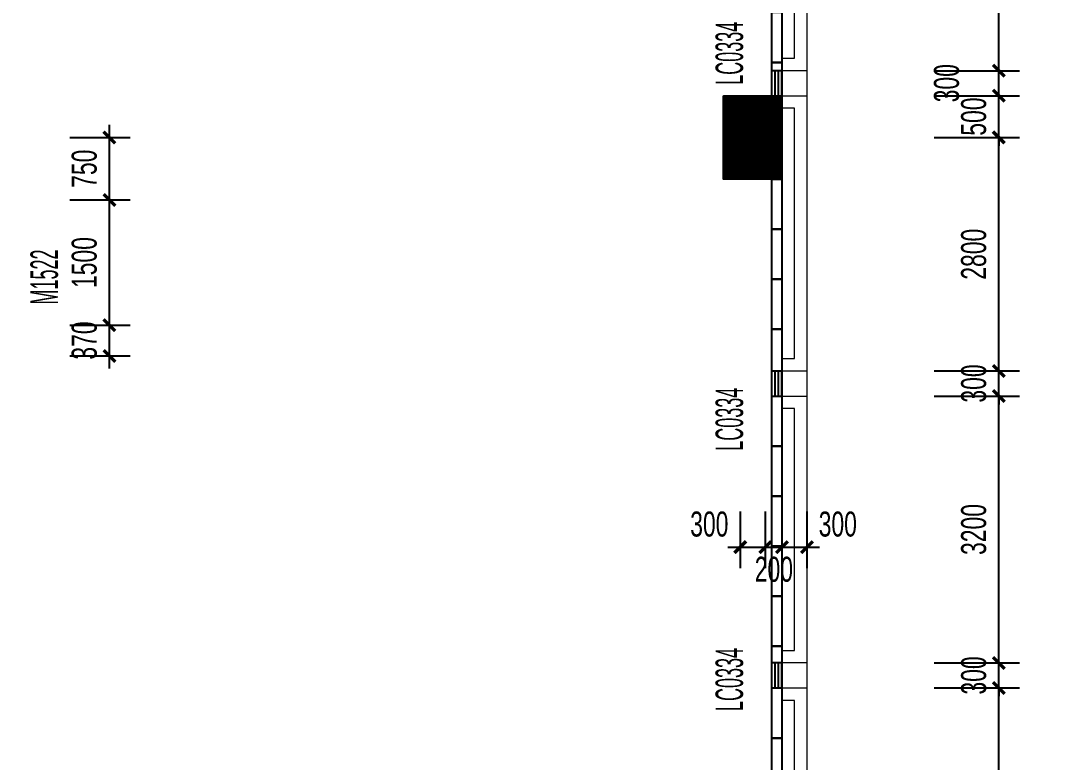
# Model space of a CAD drawing. Header units: millimetres. Extents: x 285006 to 3037698, y -2820855 to 192241.
# Drawn here: x 853081 to 865472, y -2807513 to -2798622 of the extents above; entities that cross this region are included whole.
import ezdxf
from ezdxf.enums import TextEntityAlignment as Align
from ezdxf.xclip import XClip

# ---------------------------------------------------------------- set-up
doc = ezdxf.new("R2010")
doc.units = ezdxf.units.MM
doc.header["$XCLIPFRAME"] = 2
doc.header["$PDMODE"] = 35
doc.header["$PDSIZE"] = -0.1
for name, color, linetype in [('___', 4, 'Continuous'), ('COL-1A1B-4~12$0$S-PUB-COL', 6, 'Continuous'), ('COL-1A1B-4~12$0$S-PUB-COLHATCH', 8, 'Continuous'), ('WALL-1A1B-6F$0$A-DOOR', 142, 'Continuous')]:
    doc.layers.add(name, color=color, linetype=linetype)
for name, color, linetype, lineweight in [('DIM-1B-6F$0$A-ANNO-DIMS', 73, 'Continuous', 18), ('DOOR-1B-IDEN-6F$0$A-DOOR-IDEN', 7, 'Continuous', 25), ('EXWALL-1B-6F$0$A-FLOR-UNDR', 11, 'Continuous', 18), ('EXWALL-1B-6F$0$A-WALL-STON', 31, 'Continuous', 18)]:
    doc.layers.add(name, color=color, linetype=linetype, lineweight=lineweight)
doc.styles.add('CCD_DIM', font='archs.shx', dxfattribs={"width": 0.7})
doc.styles.add('DIM-1B-6F$0$HYGB2014', font='hygbsz.shx', dxfattribs={"width": 0.7, "bigfont": 'hygbhz.shx'})
doc.styles.add('DOOR-1B-IDEN-6F$0$HYGB2014', font='hygbsz.shx', dxfattribs={"width": 0.7, "bigfont": 'hygbhz.shx'})
doc.dimstyles.new('DIM-1B-6F$0$DIMN', dxfattribs={"dimtxt": 300, "dimasz": 100, "dimexe": 250, "dimexo": 300, "dimgap": 0, "dimtad": 0, "dimdec": 0, "dimzin": 0, "dimdsep": 46, "dimtxsty": 'DIM-1B-6F$0$HYGB2014', "dimblk": 'DIM-1B-6F$0$_archtick', "dimcen": 0.09, "dimdle": 150, "dimclrt": 7, "dimazin": 0, "dimtfac": 1, "dimtdec": 0, "dimtix": 1, "dimtmove": 2, "dimatfit": 3, "dimfxl": 1, "dimtvp": 1, "dimtolj": 1, "dimtzin": 0, "dimarcsym": 0})

# ---------------------------------------------------------------- blocks, each defined once
blk = doc.blocks.new('EXWALL-1B-6F')
at = {"layer": 'EXWALL-1B-6F$0$A-FLOR-UNDR'}
blk.add_lwpolyline([(98388935, 18768822), (98388935, 18747022)], dxfattribs=at)
at = {"layer": 'EXWALL-1B-6F$0$A-WALL-STON'}
for points in [[(98388635, 18760072), (98388785, 18760072), (98388785, 18762872), (98388635, 18762872), (98388635, 18763022), (98388935, 18763022), (98388935, 18759922), (98388635, 18759922)], [(98388635, 18756472), (98388785, 18756472), (98388785, 18759472), (98388635, 18759472), (98388635, 18759622), (98388935, 18759622), (98388935, 18756322), (98388635, 18756322)], [(98388635, 18752972), (98388785, 18752972), (98388785, 18755872), (98388635, 18755872), (98388635, 18756022), (98388935, 18756022), (98388935, 18752822), (98388635, 18752822)], [(98388635, 18749472), (98388785, 18749472), (98388785, 18752372), (98388635, 18752372), (98388635, 18752522), (98388935, 18752522), (98388935, 18749322), (98388635, 18749322)]]:
    blk.add_lwpolyline(points, close=True, dxfattribs=at)
blk = doc.blocks.new('DFGDFSHTHTR')
at = {"layer": 'Defpoints'}
blk.add_lwpolyline([(532406, 66910), (544306, 66910), (544306, 66810), (548456, 66810), (548456, 67110), (562206, 67110), (562206, 66910), (562206, 66910), (562206, 45510), (561506, 45510), (561506, 45610), (553056, 45610), (553056, 45510), (552356, 45510), (552356, 45610), (544058, 45610), (544058, 45510), (543356, 45510)], dxfattribs=at)
blk.add_blockref('EXWALL-1B-6F', (-97826429, -18701712))
blk = doc.blocks.new('DIM-1B-6F$0$_archtick')
at = {"const_width": 0.4}
blk.add_lwpolyline([(-0.7, -0.7), (0.7, 0.7)], dxfattribs=at)
blk = doc.blocks.new('CCD_Dimension_Tick')
at = {"color": 0, "linetype": 'ByBlock'}
for p, q in [((-1.09, 0), (0, 0)), ((0, 0), (1.09, 0))]:
    blk.add_line(p, q, dxfattribs=at)
at = {"color": 0, "linetype": 'Continuous', "const_width": 0.608}
blk.add_lwpolyline([(-0.61, -0.61), (0.61, 0.61)], dxfattribs=at)
blk = doc.blocks.new('*D1549')
at = {"layer": '___', "color": 44, "lineweight": -2, "transparency": 16777216}
for p, q in [((858779, -1074647), (858779, -1074959)), ((859506, -1074647), (859506, -1074959)), ((858879, -1074809), (859406, -1074809))]:
    blk.add_line(p, q, dxfattribs=at)
at = {"layer": 'Defpoints', "color": 0, "transparency": 16777216}
for p in [(858779, -1074497, 0), (859506, -1074497, 0), (859506, -1074809), (1058083, -2814913), (1059208, -2814913), (1059208, -2816155)]:
    blk.add_point(p, dxfattribs=at)
at = {"layer": 'DIM-1B-6F$0$A-ANNO-DIMS', "color": 0, "lineweight": -2, "transparency": 16777216}
for p, q in [((1058083, -2815213), (1058083, -2816405)), ((1059208, -2815213), (1059208, -2816405)), ((1057933, -2816155), (1059358, -2816155))]:
    blk.add_line(p, q, dxfattribs=at)
at = {"layer": '___', "color": 44, "lineweight": -2, "transparency": 16777216, "xscale": 100, "yscale": 100, "zscale": 100}
for p, rotation in [((858779, -1074809), 180.0002028373054), ((859506, -1074809), 0.0002028373054437641)]:
    blk.add_blockref('CCD_Dimension_Tick', p, dxfattribs=dict(at, rotation=rotation))
at = {"layer": 'DIM-1B-6F$0$A-ANNO-DIMS', "color": 0, "lineweight": -2, "transparency": 16777216, "xscale": 100, "yscale": 100, "zscale": 100, "rotation": 180}
blk.add_blockref('DIM-1B-6F$0$_archtick', (1058083, -2816155), dxfattribs=at)
at = {"layer": 'DIM-1B-6F$0$A-ANNO-DIMS', "color": 0, "lineweight": -2, "transparency": 16777216, "xscale": 100, "yscale": 100, "zscale": 100}
blk.add_blockref('DIM-1B-6F$0$_archtick', (1059208, -2816155), dxfattribs=at)
at = {"layer": '___', "color": 50, "transparency": 16777216, "insert": (859142, -1074674), "char_height": 150, "attachment_point": 5, "rotation": 0.0002, "style": 'CCD_DIM'}
blk.add_mtext('\\A1;725', dxfattribs=at)
at = {"layer": 'DIM-1B-6F$0$A-ANNO-DIMS', "color": 7, "transparency": 16777216, "insert": (1058645, -2815855), "char_height": 300, "attachment_point": 5, "style": 'DIM-1B-6F$0$HYGB2014'}
blk.add_mtext('\\A1;1125', dxfattribs=at)
blk = doc.blocks.new('*D1550')
at = {"layer": '___', "color": 44, "lineweight": -2, "transparency": 16777216}
for p, q in [((854266, -1074647), (854266, -1075059)), ((856570, -1074647), (856570, -1075059)), ((856470, -1074909), (854366, -1074909))]:
    blk.add_line(p, q, dxfattribs=at)
at = {"layer": 'Defpoints', "color": 0, "transparency": 16777216}
for p in [(854266, -1074497, 0), (856570, -1074497, 0), (854266, -1074909), (1059208, -2814913), (1060333, -2814913), (1060333, -2816155)]:
    blk.add_point(p, dxfattribs=at)
at = {"layer": 'DIM-1B-6F$0$A-ANNO-DIMS', "color": 0, "lineweight": -2, "transparency": 16777216}
for p, q in [((1059208, -2815213), (1059208, -2816405)), ((1060333, -2815213), (1060333, -2816405)), ((1059058, -2816155), (1060483, -2816155))]:
    blk.add_line(p, q, dxfattribs=at)
at = {"layer": '___', "color": 44, "lineweight": -2, "transparency": 16777216, "xscale": 100, "yscale": 100, "zscale": 100, "rotation": 180}
blk.add_blockref('CCD_Dimension_Tick', (854266, -1074909), dxfattribs=at)
at = {"layer": '___', "color": 44, "lineweight": -2, "transparency": 16777216, "xscale": 100, "yscale": 100, "zscale": 100}
blk.add_blockref('CCD_Dimension_Tick', (856570, -1074909), dxfattribs=at)
at = {"layer": 'DIM-1B-6F$0$A-ANNO-DIMS', "color": 0, "lineweight": -2, "transparency": 16777216, "xscale": 100, "yscale": 100, "zscale": 100, "rotation": 180}
blk.add_blockref('DIM-1B-6F$0$_archtick', (1059208, -2816155), dxfattribs=at)
at = {"layer": 'DIM-1B-6F$0$A-ANNO-DIMS', "color": 0, "lineweight": -2, "transparency": 16777216, "xscale": 100, "yscale": 100, "zscale": 100}
blk.add_blockref('DIM-1B-6F$0$_archtick', (1060333, -2816155), dxfattribs=at)
at = {"layer": '___', "color": 50, "transparency": 16777216, "insert": (855418, -1074774), "char_height": 150, "attachment_point": 5, "style": 'CCD_DIM'}
blk.add_mtext('\\A1;2305', dxfattribs=at)
at = {"layer": 'DIM-1B-6F$0$A-ANNO-DIMS', "color": 7, "transparency": 16777216, "insert": (1059770, -2815855), "char_height": 300, "attachment_point": 5, "style": 'DIM-1B-6F$0$HYGB2014'}
blk.add_mtext('\\A1;1125', dxfattribs=at)
blk = doc.blocks.new('*D1551')
at = {"layer": '___', "color": 44, "lineweight": -2, "transparency": 16777216}
for p, q in [((855943, -1074647), (855943, -1074804)), ((856043, -1074654), (856470, -1074654)), ((856570, -1074647), (856570, -1074804))]:
    blk.add_line(p, q, dxfattribs=at)
at = {"layer": 'Defpoints', "color": 0, "transparency": 16777216}
for p in [(855943, -1074497, 0), (856570, -1074497, 0), (856570, -1074654), (1060333, -2814913), (1061458, -2814913), (1061458, -2816155)]:
    blk.add_point(p, dxfattribs=at)
at = {"layer": 'DIM-1B-6F$0$A-ANNO-DIMS', "color": 0, "lineweight": -2, "transparency": 16777216}
for p, q in [((1060333, -2815213), (1060333, -2816405)), ((1061458, -2815213), (1061458, -2816405)), ((1060183, -2816155), (1061608, -2816155))]:
    blk.add_line(p, q, dxfattribs=at)
at = {"layer": '___', "color": 44, "lineweight": -2, "transparency": 16777216, "xscale": 100, "yscale": 100, "zscale": 100, "rotation": 180}
blk.add_blockref('CCD_Dimension_Tick', (855943, -1074654), dxfattribs=at)
at = {"layer": '___', "color": 44, "lineweight": -2, "transparency": 16777216, "xscale": 100, "yscale": 100, "zscale": 100}
blk.add_blockref('CCD_Dimension_Tick', (856570, -1074654), dxfattribs=at)
at = {"layer": 'DIM-1B-6F$0$A-ANNO-DIMS', "color": 0, "lineweight": -2, "transparency": 16777216, "xscale": 100, "yscale": 100, "zscale": 100, "rotation": 180}
blk.add_blockref('DIM-1B-6F$0$_archtick', (1060333, -2816155), dxfattribs=at)
at = {"layer": 'DIM-1B-6F$0$A-ANNO-DIMS', "color": 0, "lineweight": -2, "transparency": 16777216, "xscale": 100, "yscale": 100, "zscale": 100}
blk.add_blockref('DIM-1B-6F$0$_archtick', (1061458, -2816155), dxfattribs=at)
at = {"layer": '___', "color": 50, "transparency": 16777216, "insert": (856257, -1074519), "char_height": 150, "attachment_point": 5, "style": 'CCD_DIM'}
blk.add_mtext('\\A1;625', dxfattribs=at)
at = {"layer": 'DIM-1B-6F$0$A-ANNO-DIMS', "color": 7, "transparency": 16777216, "insert": (1060895, -2815855), "char_height": 300, "attachment_point": 5, "style": 'DIM-1B-6F$0$HYGB2014'}
blk.add_mtext('\\A1;1125', dxfattribs=at)
blk = doc.blocks.new('结构留洞-1#AB-6F')
at = {"layer": 'Defpoints'}
blk.add_lwpolyline([(91100, 20900), (103000, 20900), (103000, 20800), (107150, 20800), (107150, 21100), (120900, 21100), (120900, 20900), (120900, 20900), (120900, -500), (120200, -500), (120200, -400), (111750, -400), (111750, -500), (111050, -500), (111050, -400), (102753, -400), (102753, -500), (102050, -500)], dxfattribs=at)
blk = doc.blocks.new('COL-1A1B-4~12')
at = {"layer": 'COL-1A1B-4~12$0$S-PUB-COLHATCH'}
h = blk.add_hatch(dxfattribs=at)
h.set_pattern_fill('ANSI31', color=256)
h.set_pattern_definition([(45, (121936.15707, -3749.11219), (-0.08838834764832, 0.08838834764832), [])])
h.paths.add_polyline_path([(98387935, 18758622), (98388635, 18758622), (98388635, 18759622), (98387935, 18759622)])
at = {"layer": 'COL-1A1B-4~12$0$S-PUB-COL'}
blk.add_lwpolyline([(98387935, 18759622), (98388635, 18759622), (98388635, 18758622), (98387935, 18758622)], close=True, dxfattribs=at)
blk = doc.blocks.new('*D1762')
at = {"layer": 'Defpoints', "color": 0, "transparency": 16777216}
for p in [(863732, -2806622), (864806, -2806622), (863732, -2809822)]:
    blk.add_point(p, dxfattribs=at)
at = {"layer": 'DIM-1B-6F$0$A-ANNO-DIMS', "color": 0, "lineweight": -2, "transparency": 16777216}
for p, q in [((864806, -2809972), (864806, -2806472)), ((864032, -2806622), (865056, -2806622)), ((864032, -2809822), (865056, -2809822))]:
    blk.add_line(p, q, dxfattribs=at)
at = {"layer": 'DIM-1B-6F$0$A-ANNO-DIMS', "color": 0, "lineweight": -2, "transparency": 16777216, "xscale": 100, "yscale": 100, "zscale": 100}
for p, rotation in [((864806, -2806622), 90), ((864806, -2809822), 270)]:
    blk.add_blockref('DIM-1B-6F$0$_archtick', p, dxfattribs=dict(at, rotation=rotation))
at = {"layer": 'DIM-1B-6F$0$A-ANNO-DIMS', "color": 7, "transparency": 16777216, "insert": (864506, -2808222), "char_height": 300, "attachment_point": 5, "rotation": 90, "style": 'DIM-1B-6F$0$HYGB2014'}
blk.add_mtext('\\A1;3200', dxfattribs=at)
blk = doc.blocks.new('*D1763')
at = {"layer": 'Defpoints', "color": 0, "transparency": 16777216}
for p in [(863732, -2806322), (864806, -2806322), (863732, -2806622)]:
    blk.add_point(p, dxfattribs=at)
at = {"layer": 'DIM-1B-6F$0$A-ANNO-DIMS', "color": 0, "lineweight": -2, "transparency": 16777216}
for p, q in [((864806, -2806322), (864806, -2806222)), ((864032, -2806322), (865056, -2806322)), ((864806, -2806622), (864806, -2806322)), ((864032, -2806622), (865056, -2806622)), ((864806, -2806622), (864806, -2806722))]:
    blk.add_line(p, q, dxfattribs=at)
at = {"layer": 'DIM-1B-6F$0$A-ANNO-DIMS', "color": 0, "lineweight": -2, "transparency": 16777216, "xscale": 100, "yscale": 100, "zscale": 100}
for p, rotation in [((864806, -2806322), 270), ((864806, -2806622), 90)]:
    blk.add_blockref('DIM-1B-6F$0$_archtick', p, dxfattribs=dict(at, rotation=rotation))
at = {"layer": 'DIM-1B-6F$0$A-ANNO-DIMS', "color": 7, "transparency": 16777216, "insert": (864506, -2806472), "char_height": 300, "attachment_point": 5, "rotation": 90, "style": 'DIM-1B-6F$0$HYGB2014'}
blk.add_mtext('\\A1;300', dxfattribs=at)
blk = doc.blocks.new('*D1764')
at = {"layer": 'Defpoints', "color": 0, "transparency": 16777216}
for p in [(863732, -2803122), (864806, -2803122), (863732, -2806322)]:
    blk.add_point(p, dxfattribs=at)
at = {"layer": 'DIM-1B-6F$0$A-ANNO-DIMS', "color": 0, "lineweight": -2, "transparency": 16777216}
for p, q in [((864806, -2806472), (864806, -2802972)), ((864032, -2803122), (865056, -2803122)), ((864032, -2806322), (865056, -2806322))]:
    blk.add_line(p, q, dxfattribs=at)
at = {"layer": 'DIM-1B-6F$0$A-ANNO-DIMS', "color": 0, "lineweight": -2, "transparency": 16777216, "xscale": 100, "yscale": 100, "zscale": 100}
for p, rotation in [((864806, -2803122), 90), ((864806, -2806322), 270)]:
    blk.add_blockref('DIM-1B-6F$0$_archtick', p, dxfattribs=dict(at, rotation=rotation))
at = {"layer": 'DIM-1B-6F$0$A-ANNO-DIMS', "color": 7, "transparency": 16777216, "insert": (864506, -2804722), "char_height": 300, "attachment_point": 5, "rotation": 90, "style": 'DIM-1B-6F$0$HYGB2014'}
blk.add_mtext('\\A1;3200', dxfattribs=at)
blk = doc.blocks.new('*D1765')
at = {"layer": 'Defpoints', "color": 0, "transparency": 16777216}
for p in [(863732, -2802822), (864806, -2802822), (863732, -2803122)]:
    blk.add_point(p, dxfattribs=at)
at = {"layer": 'DIM-1B-6F$0$A-ANNO-DIMS', "color": 0, "lineweight": -2, "transparency": 16777216}
for p, q in [((864806, -2802822), (864806, -2802722)), ((864032, -2802822), (865056, -2802822)), ((864806, -2803122), (864806, -2802822)), ((864032, -2803122), (865056, -2803122)), ((864806, -2803122), (864806, -2803222))]:
    blk.add_line(p, q, dxfattribs=at)
at = {"layer": 'DIM-1B-6F$0$A-ANNO-DIMS', "color": 0, "lineweight": -2, "transparency": 16777216, "xscale": 100, "yscale": 100, "zscale": 100}
for p, rotation in [((864806, -2802822), 270), ((864806, -2803122), 90)]:
    blk.add_blockref('DIM-1B-6F$0$_archtick', p, dxfattribs=dict(at, rotation=rotation))
at = {"layer": 'DIM-1B-6F$0$A-ANNO-DIMS', "color": 7, "transparency": 16777216, "insert": (864506, -2802972), "char_height": 300, "attachment_point": 5, "rotation": 90, "style": 'DIM-1B-6F$0$HYGB2014'}
blk.add_mtext('\\A1;300', dxfattribs=at)
blk = doc.blocks.new('*D1598')
at = {"layer": 'Defpoints', "color": 0, "transparency": 16777216}
for p in [(863732, -2800022), (864806, -2800022), (863732, -2802822)]:
    blk.add_point(p, dxfattribs=at)
at = {"layer": 'DIM-1B-6F$0$A-ANNO-DIMS', "color": 0, "lineweight": -2, "transparency": 16777216}
for p, q in [((864806, -2802972), (864806, -2799872)), ((864032, -2800022), (865056, -2800022)), ((864032, -2802822), (865056, -2802822))]:
    blk.add_line(p, q, dxfattribs=at)
at = {"layer": 'DIM-1B-6F$0$A-ANNO-DIMS', "color": 0, "lineweight": -2, "transparency": 16777216, "xscale": 100, "yscale": 100, "zscale": 100}
for p, rotation in [((864806, -2800022), 90), ((864806, -2802822), 270)]:
    blk.add_blockref('DIM-1B-6F$0$_archtick', p, dxfattribs=dict(at, rotation=rotation))
at = {"layer": 'DIM-1B-6F$0$A-ANNO-DIMS', "color": 7, "transparency": 16777216, "insert": (864506, -2801422), "char_height": 300, "attachment_point": 5, "rotation": 90, "style": 'DIM-1B-6F$0$HYGB2014'}
blk.add_mtext('\\A1;2800', dxfattribs=at)
blk = doc.blocks.new('*D1599')
at = {"layer": 'Defpoints', "color": 0, "transparency": 16777216}
for p in [(863732, -2799522), (864806, -2799522), (863732, -2800022)]:
    blk.add_point(p, dxfattribs=at)
at = {"layer": 'DIM-1B-6F$0$A-ANNO-DIMS', "color": 0, "lineweight": -2, "transparency": 16777216}
for p, q in [((864032, -2799522), (865056, -2799522)), ((864806, -2799522), (864806, -2799422)), ((864806, -2800022), (864806, -2799522)), ((864032, -2800022), (865056, -2800022)), ((864806, -2800022), (864806, -2800122))]:
    blk.add_line(p, q, dxfattribs=at)
at = {"layer": 'DIM-1B-6F$0$A-ANNO-DIMS', "color": 0, "lineweight": -2, "transparency": 16777216, "xscale": 100, "yscale": 100, "zscale": 100}
for p, rotation in [((864806, -2799522), 270), ((864806, -2800022), 90)]:
    blk.add_blockref('DIM-1B-6F$0$_archtick', p, dxfattribs=dict(at, rotation=rotation))
at = {"layer": 'DIM-1B-6F$0$A-ANNO-DIMS', "color": 7, "transparency": 16777216, "insert": (864506, -2799772), "char_height": 300, "attachment_point": 5, "rotation": 90, "style": 'DIM-1B-6F$0$HYGB2014'}
blk.add_mtext('\\A1;500', dxfattribs=at)
blk = doc.blocks.new('*D1600')
at = {"layer": 'Defpoints', "color": 0, "transparency": 16777216}
for p in [(863732, -2799222), (864806, -2799222), (863732, -2799522)]:
    blk.add_point(p, dxfattribs=at)
at = {"layer": 'DIM-1B-6F$0$A-ANNO-DIMS', "color": 0, "lineweight": -2, "transparency": 16777216}
for p, q in [((864806, -2799672), (864806, -2799072)), ((864032, -2799222), (865056, -2799222)), ((864032, -2799522), (865056, -2799522))]:
    blk.add_line(p, q, dxfattribs=at)
at = {"layer": 'DIM-1B-6F$0$A-ANNO-DIMS', "color": 0, "lineweight": -2, "transparency": 16777216, "xscale": 100, "yscale": 100, "zscale": 100}
for p, rotation in [((864806, -2799222), 90), ((864806, -2799522), 270)]:
    blk.add_blockref('DIM-1B-6F$0$_archtick', p, dxfattribs=dict(at, rotation=rotation))
at = {"layer": 'DIM-1B-6F$0$A-ANNO-DIMS', "color": 7, "transparency": 16777216, "insert": (864181, -2799372), "char_height": 300, "attachment_point": 5, "rotation": 90, "style": 'DIM-1B-6F$0$HYGB2014'}
blk.add_mtext('\\A1;300', dxfattribs=at)
blk = doc.blocks.new('*D1601')
at = {"layer": 'Defpoints', "color": 0, "transparency": 16777216}
for p in [(863732, -2796122), (864806, -2796122), (863732, -2799222)]:
    blk.add_point(p, dxfattribs=at)
at = {"layer": 'DIM-1B-6F$0$A-ANNO-DIMS', "color": 0, "lineweight": -2, "transparency": 16777216}
for p, q in [((864806, -2799372), (864806, -2795972)), ((864032, -2796122), (865056, -2796122)), ((864032, -2799222), (865056, -2799222))]:
    blk.add_line(p, q, dxfattribs=at)
at = {"layer": 'DIM-1B-6F$0$A-ANNO-DIMS', "color": 0, "lineweight": -2, "transparency": 16777216, "xscale": 100, "yscale": 100, "zscale": 100}
for p, rotation in [((864806, -2796122), 90), ((864806, -2799222), 270)]:
    blk.add_blockref('DIM-1B-6F$0$_archtick', p, dxfattribs=dict(at, rotation=rotation))
at = {"layer": 'DIM-1B-6F$0$A-ANNO-DIMS', "color": 7, "transparency": 16777216, "insert": (864506, -2797672), "char_height": 300, "attachment_point": 5, "rotation": 90, "style": 'DIM-1B-6F$0$HYGB2014'}
blk.add_mtext('\\A1;3100', dxfattribs=at)
blk = doc.blocks.new('*D1608')
at = {"layer": 'Defpoints', "color": 0, "transparency": 16777216}
for p in [(861706, -2804207), (862006, -2804207), (862006, -2804934)]:
    blk.add_point(p, dxfattribs=at)
at = {"layer": 'DIM-1B-6F$0$A-ANNO-DIMS', "color": 0, "lineweight": -2, "transparency": 16777216}
for p, q in [((861706, -2804507), (861706, -2805184)), ((862006, -2804507), (862006, -2805184)), ((861556, -2804934), (862156, -2804934))]:
    blk.add_line(p, q, dxfattribs=at)
at = {"layer": 'DIM-1B-6F$0$A-ANNO-DIMS', "color": 0, "lineweight": -2, "transparency": 16777216, "xscale": 100, "yscale": 100, "zscale": 100, "rotation": 180}
blk.add_blockref('DIM-1B-6F$0$_archtick', (861706, -2804934), dxfattribs=at)
at = {"layer": 'DIM-1B-6F$0$A-ANNO-DIMS', "color": 0, "lineweight": -2, "transparency": 16777216, "xscale": 100, "yscale": 100, "zscale": 100}
blk.add_blockref('DIM-1B-6F$0$_archtick', (862006, -2804934), dxfattribs=at)
at = {"layer": 'DIM-1B-6F$0$A-ANNO-DIMS', "color": 7, "transparency": 16777216, "insert": (861336, -2804659), "char_height": 300, "attachment_point": 5, "style": 'DIM-1B-6F$0$HYGB2014'}
blk.add_mtext('\\A1;300', dxfattribs=at)
blk = doc.blocks.new('*D1609')
at = {"layer": 'Defpoints', "color": 0, "transparency": 16777216}
for p in [(862006, -2804207), (862206, -2804207), (862206, -2804934)]:
    blk.add_point(p, dxfattribs=at)
at = {"layer": 'DIM-1B-6F$0$A-ANNO-DIMS', "color": 0, "lineweight": -2, "transparency": 16777216}
for p, q in [((862006, -2804507), (862006, -2805184)), ((862206, -2804507), (862206, -2805184)), ((861856, -2804934), (862356, -2804934))]:
    blk.add_line(p, q, dxfattribs=at)
at = {"layer": 'DIM-1B-6F$0$A-ANNO-DIMS', "color": 0, "lineweight": -2, "transparency": 16777216, "xscale": 100, "yscale": 100, "zscale": 100, "rotation": 180}
blk.add_blockref('DIM-1B-6F$0$_archtick', (862006, -2804934), dxfattribs=at)
at = {"layer": 'DIM-1B-6F$0$A-ANNO-DIMS', "color": 0, "lineweight": -2, "transparency": 16777216, "xscale": 100, "yscale": 100, "zscale": 100}
blk.add_blockref('DIM-1B-6F$0$_archtick', (862206, -2804934), dxfattribs=at)
at = {"layer": 'DIM-1B-6F$0$A-ANNO-DIMS', "color": 7, "transparency": 16777216, "insert": (862110, -2805201), "char_height": 300, "attachment_point": 5, "style": 'DIM-1B-6F$0$HYGB2014'}
blk.add_mtext('\\A1;200', dxfattribs=at)
blk = doc.blocks.new('*D1610')
at = {"layer": 'Defpoints', "color": 0, "transparency": 16777216}
for p in [(862206, -2804207), (862506, -2804207), (862506, -2804934)]:
    blk.add_point(p, dxfattribs=at)
at = {"layer": 'DIM-1B-6F$0$A-ANNO-DIMS', "color": 0, "lineweight": -2, "transparency": 16777216}
for p, q in [((862206, -2804507), (862206, -2805184)), ((862506, -2804507), (862506, -2805184)), ((862056, -2804934), (862656, -2804934))]:
    blk.add_line(p, q, dxfattribs=at)
at = {"layer": 'DIM-1B-6F$0$A-ANNO-DIMS', "color": 0, "lineweight": -2, "transparency": 16777216, "xscale": 100, "yscale": 100, "zscale": 100, "rotation": 180}
blk.add_blockref('DIM-1B-6F$0$_archtick', (862206, -2804934), dxfattribs=at)
at = {"layer": 'DIM-1B-6F$0$A-ANNO-DIMS', "color": 0, "lineweight": -2, "transparency": 16777216, "xscale": 100, "yscale": 100, "zscale": 100}
blk.add_blockref('DIM-1B-6F$0$_archtick', (862506, -2804934), dxfattribs=at)
at = {"layer": 'DIM-1B-6F$0$A-ANNO-DIMS', "color": 7, "transparency": 16777216, "insert": (862876, -2804659), "char_height": 300, "attachment_point": 5, "style": 'DIM-1B-6F$0$HYGB2014'}
blk.add_mtext('\\A1;300', dxfattribs=at)
blk = doc.blocks.new('*D1622')
at = {"layer": 'Defpoints', "color": 0, "transparency": 16777216}
for p in [(853369, -2802272), (854144, -2802272), (853369, -2802642)]:
    blk.add_point(p, dxfattribs=at)
at = {"layer": 'DIM-1B-6F$0$A-ANNO-DIMS', "color": 0, "lineweight": -2, "transparency": 16777216}
for p, q in [((854144, -2802792), (854144, -2802122)), ((853669, -2802272), (854394, -2802272)), ((853669, -2802642), (854394, -2802642))]:
    blk.add_line(p, q, dxfattribs=at)
at = {"layer": 'DIM-1B-6F$0$A-ANNO-DIMS', "color": 0, "lineweight": -2, "transparency": 16777216, "xscale": 100, "yscale": 100, "zscale": 100}
for p, rotation in [((854144, -2802272), 90), ((854144, -2802642), 270)]:
    blk.add_blockref('DIM-1B-6F$0$_archtick', p, dxfattribs=dict(at, rotation=rotation))
at = {"layer": 'DIM-1B-6F$0$A-ANNO-DIMS', "color": 7, "transparency": 16777216, "insert": (853844, -2802457), "char_height": 300, "attachment_point": 5, "rotation": 90, "style": 'DIM-1B-6F$0$HYGB2014'}
blk.add_mtext('\\A1;370', dxfattribs=at)
blk = doc.blocks.new('*D1643')
at = {"layer": 'Defpoints', "color": 0, "transparency": 16777216}
for p in [(853369, -2800772), (854144, -2800772), (853369, -2802272)]:
    blk.add_point(p, dxfattribs=at)
at = {"layer": 'DIM-1B-6F$0$A-ANNO-DIMS', "color": 0, "lineweight": -2, "transparency": 16777216}
for p, q in [((854144, -2802422), (854144, -2800622)), ((853669, -2800772), (854394, -2800772)), ((853669, -2802272), (854394, -2802272))]:
    blk.add_line(p, q, dxfattribs=at)
at = {"layer": 'DIM-1B-6F$0$A-ANNO-DIMS', "color": 0, "lineweight": -2, "transparency": 16777216, "xscale": 100, "yscale": 100, "zscale": 100}
for p, rotation in [((854144, -2800772), 90), ((854144, -2802272), 270)]:
    blk.add_blockref('DIM-1B-6F$0$_archtick', p, dxfattribs=dict(at, rotation=rotation))
at = {"layer": 'DIM-1B-6F$0$A-ANNO-DIMS', "color": 7, "transparency": 16777216, "insert": (853844, -2801522), "char_height": 300, "attachment_point": 5, "rotation": 90, "style": 'DIM-1B-6F$0$HYGB2014'}
blk.add_mtext('\\A1;1500', dxfattribs=at)
blk = doc.blocks.new('*D1644')
at = {"layer": 'Defpoints', "color": 0, "transparency": 16777216}
for p in [(853369, -2800022), (854144, -2800022), (853369, -2800772)]:
    blk.add_point(p, dxfattribs=at)
at = {"layer": 'DIM-1B-6F$0$A-ANNO-DIMS', "color": 0, "lineweight": -2, "transparency": 16777216}
for p, q in [((854144, -2800922), (854144, -2799872)), ((853669, -2800022), (854394, -2800022)), ((853669, -2800772), (854394, -2800772))]:
    blk.add_line(p, q, dxfattribs=at)
at = {"layer": 'DIM-1B-6F$0$A-ANNO-DIMS', "color": 0, "lineweight": -2, "transparency": 16777216, "xscale": 100, "yscale": 100, "zscale": 100}
for p, rotation in [((854144, -2800022), 90), ((854144, -2800772), 270)]:
    blk.add_blockref('DIM-1B-6F$0$_archtick', p, dxfattribs=dict(at, rotation=rotation))
at = {"layer": 'DIM-1B-6F$0$A-ANNO-DIMS', "color": 7, "transparency": 16777216, "insert": (853844, -2800397), "char_height": 300, "attachment_point": 5, "rotation": 90, "style": 'DIM-1B-6F$0$HYGB2014'}
blk.add_mtext('\\A1;750', dxfattribs=at)
blk = doc.blocks.new('DOOR-1B-IDEN-6F')
at = {"layer": 'DOOR-1B-IDEN-6F$0$A-DOOR-IDEN', "style": 'DOOR-1B-IDEN-6F$0$HYGB2014', "width": 0.5}
for s, p in [('LC0334', (98388005, 18759753)), ('M1522', (98379792, 18757119)), ('LC0334', (98388005, 18755366)), ('LC0334', (98388005, 18752246))]:
    blk.add_text(s, height=330, rotation=90, dxfattribs=at).set_placement(p, align=Align.MIDDLE_LEFT)
blk = doc.blocks.new('A$C008C76B7')
at = {"color": 1}
for points in [[(45640, -7600), (45700, -7600), (45700, -8200), (45580, -8200), (45580, -7600)], [(45640, -8200), (45700, -8200), (45700, -8300), (45580, -8300), (45580, -8200)], [(45640, -9600), (45700, -9600), (45700, -10200), (45580, -10200), (45580, -9600)], [(45640, -10200), (45700, -10200), (45700, -10800), (45580, -10800), (45580, -10200)], [(45640, -10800), (45700, -10800), (45700, -11400), (45580, -11400), (45580, -10800)], [(45640, -11400), (45700, -11400), (45700, -11900), (45580, -11900), (45580, -11400)], [(45640, -12200), (45700, -12200), (45700, -12800), (45580, -12800), (45580, -12200)], [(45640, -12800), (45700, -12800), (45700, -13400), (45580, -13400), (45580, -12800)], [(45640, -13400), (45700, -13400), (45700, -14000), (45580, -14000), (45580, -13400)], [(45640, -14000), (45700, -14000), (45700, -14600), (45580, -14600), (45580, -14000)], [(45640, -14600), (45700, -14600), (45700, -15200), (45580, -15200), (45580, -14600)], [(45640, -15200), (45700, -15200), (45700, -15400), (45580, -15400), (45580, -15200)], [(45640, -15700), (45700, -15700), (45700, -16300), (45580, -16300), (45580, -15700)], [(45640, -16300), (45700, -16300), (45700, -16900), (45580, -16900), (45580, -16300)]]:
    blk.add_lwpolyline(points, close=True, dxfattribs=at)

msp = doc.modelspace()

# ---------------------------------------------------------------- linework, layer by layer
at = {"layer": 'WALL-1A1B-6F$0$A-DOOR'}
for p, q in [((862085.7, -2799522.3), (862085.7, -2799222.3)), ((862125.7, -2799522.3), (862125.7, -2799222.3)), ((862165.7, -2799522.3), (862165.7, -2799222.3)), ((862205.7, -2799522.3), (862205.7, -2799222.3)), ((862085.7, -2803122.3), (862085.7, -2802822.3)), ((862125.7, -2803122.3), (862125.7, -2802822.3)), ((862165.7, -2803122.3), (862165.7, -2802822.3)), ((862205.7, -2803122.3), (862205.7, -2802822.3)), ((862085.7, -2806622.3), (862085.7, -2806322.3)), ((862125.7, -2806622.3), (862125.7, -2806322.3)), ((862165.7, -2806622.3), (862165.7, -2806322.3)), ((862205.7, -2806622.3), (862205.7, -2806322.3))]:
    msp.add_line(p, q, dxfattribs=at)

# ---------------------------------------------------------------- block references
ref = msp.add_blockref('结构留洞-1#AB-6F', (741305.7, -2811422.3))
XClip(ref).set_block_clipping_path([(52000.000000149, -7800.0001855306), (130675.0000000149, 34249.9998144694)])
ref = msp.add_blockref('COL-1A1B-4~12', (-97526429.4, -21559144.4))
XClip(ref).set_block_clipping_path([(98319735.0140507817, 18739922.1058121212), (98398410.0140506476, 18781972.1058121212)])
for name, p in [('EXWALL-1B-6F', (-97526429.4, -21559144.4)), ('DOOR-1B-IDEN-6F', (-97526429.4, -21559144.4)), ('A$C008C76B7', (816505.7, -2790922.3))]:
    msp.add_blockref(name, p)
at = {"layer": '___'}
ref = msp.add_blockref('DFGDFSHTHTR', (300000, -2857432.4), dxfattribs=at)
XClip(ref).set_block_clipping_path([(545156.0811596321, 65754.0302144536), (562505.6606944352, 71079.9308441922)])

# ---------------------------------------------------------------- dimensions: what is measured, and where the dimension line sits
at = {"layer": 'DIM-1B-6F$0$A-ANNO-DIMS'}
for p1, p2, distance, picture, middle in [((1060332.7, -2814913.1), (1061457.7, -2814913.1), -1241.6, '*D1551', (1060895.2, -2815854.7)), ((1059207.7, -2814913.1), (1060332.7, -2814913.1), -1241.6, '*D1550', (1059770.2, -2815854.7)), ((1058082.7, -2814913.1), (1059207.7, -2814913.1), -1241.6, '*D1549', (1058645.2, -2815854.7)), ((863731.9, -2799222.3), (863731.9, -2796122.3), -1073.8, '*D1601', (864505.7, -2797672.3)), ((863731.9, -2800022.3), (863731.9, -2799522.3), -1073.8, '*D1599', (864505.7, -2799772.3)), ((853369.1, -2800772.3), (853369.1, -2800022.3), -775.2, '*D1644', (853844.4, -2800397.3)), ((863731.9, -2802822.3), (863731.9, -2800022.3), -1073.8, '*D1598', (864505.7, -2801422.3)), ((853369.1, -2802272.3), (853369.1, -2800772.3), -775.2, '*D1643', (853844.4, -2801522.3)), ((863731.9, -2803122.3), (863731.9, -2802822.3), -1073.8, '*D1765', (864505.7, -2802972.3)), ((863731.9, -2806322.3), (863731.9, -2803122.3), -1073.8, '*D1764', (864505.7, -2804722.3)), ((863731.9, -2806622.3), (863731.9, -2806322.3), -1073.8, '*D1763', (864505.7, -2806472.3)), ((863731.9, -2809822.3), (863731.9, -2806622.3), -1073.8, '*D1762', (864505.7, -2808222.3))]:
    dim = msp.add_aligned_dim(p1=p1, p2=p2, distance=distance, dimstyle='DIM-1B-6F$0$DIMN', dxfattribs=at)
    dim.commit()
    dim.dimension.update_dxf_attribs({"geometry": picture, "text_midpoint": middle})
for base, p1, p2, angle, picture, middle in [((864805.7, -2799222.3), (863731.9, -2799522.3), (863731.9, -2799222.3), 90, '*D1600', (864180.7, -2799372.3)), ((854144.4, -2802272.3), (853369.1, -2802642.3), (853369.1, -2802272.3), 90, '*D1622', (853844.4, -2802457.3)), ((862005.7, -2804934.3), (861705.7, -2804206.6), (862005.7, -2804206.6), 0.00003, '*D1608', (861335.7, -2804659.3)), ((862205.7, -2804934.3), (862005.7, -2804206.6), (862205.7, -2804206.6), 0.00003, '*D1609', (862109.6, -2805201.2)), ((862505.7, -2804934.3), (862205.7, -2804206.6), (862505.7, -2804206.6), 0.00003, '*D1610', (862875.7, -2804659.3))]:
    dim = msp.add_linear_dim(base=base, p1=p1, p2=p2, angle=angle, dimstyle='DIM-1B-6F$0$DIMN', dxfattribs=at)
    dim.commit()
    dim.dimension.update_dxf_attribs({"geometry": picture, "text_midpoint": middle, "dimtype": 161})

doc.saveas('drawing.dxf')
